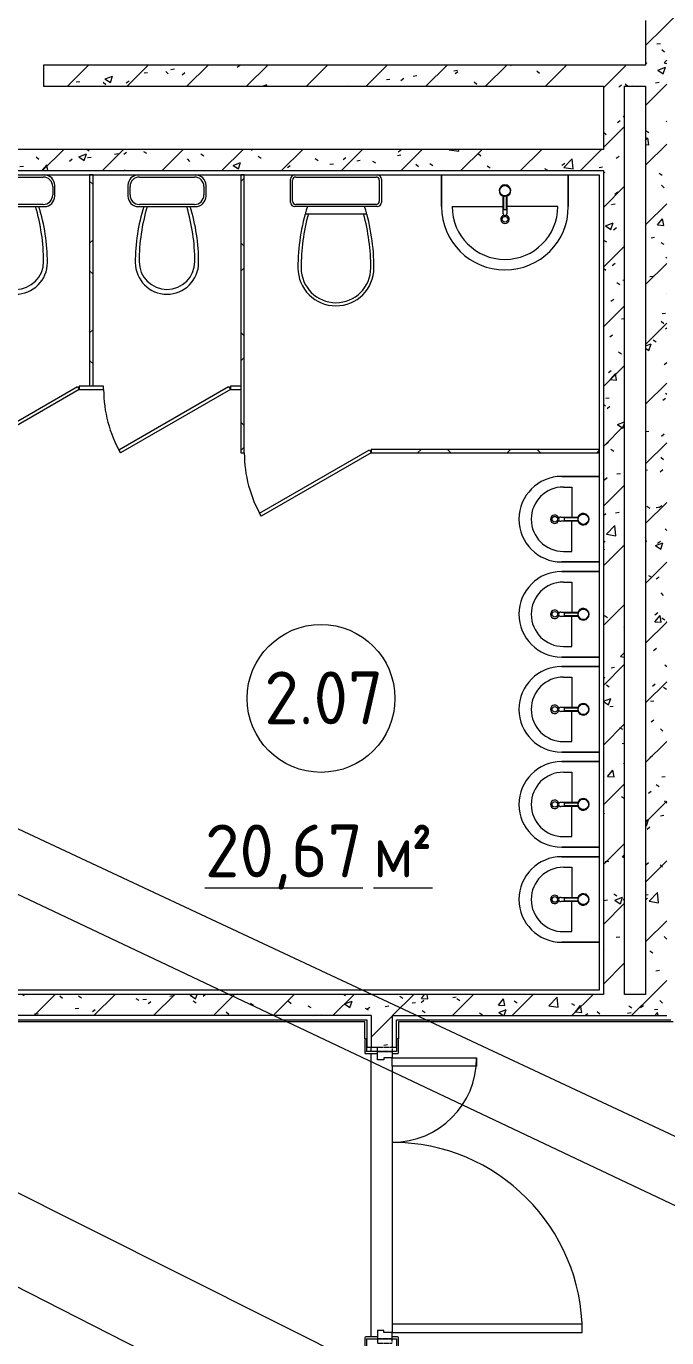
# Model space of a CAD drawing. Header units: millimetres. Extents: x -584918 to 2941280, y 3000189 to 4229862.
# Drawn here: x 179129 to 182161, y 3839241 to 3845449 of the extents above; entities that cross this region are included whole.
import ezdxf

# ---------------------------------------------------------------- set-up
doc = ezdxf.new("R2010")
doc.units = ezdxf.units.MM
doc.linetypes.add('ASVP_Невидимые', pattern=[5, 3, -2])
for name, color, linetype, lineweight in [('Двери', 7, 'Continuous', 0), ('Марки помещений', 7, 'Continuous', 0), ('Обобщенные модели', 7, 'Continuous', 0), ('Перекрытие', 7, 'Continuous', 0), ('Сантехника', 7, 'Continuous', 0), ('Стены внутренние', 7, 'Continuous', 0), ('Стены наружные', 7, 'Continuous', 0), ('Стены несущие', 7, 'Continuous', 0), ('Стены отделка', 7, 'Continuous', 0), ('Стены перегородки', 7, 'Continuous', 0), ('экспертиза ДУ пояснения', 6, 'Continuous', 0), ('экспертиза условные обозначения', 1, 'Continuous', 0)]:
    doc.layers.add(name, color=color, linetype=linetype, lineweight=lineweight)
doc.styles.add('GOST Common_2', font='', dxfattribs={"height": 500})
doc.styles.add('GOST Common_3', font='', dxfattribs={"width": 0.9, "height": 500})
doc.styles.get('GOST Common_2').set_extended_font_data('GOST Common')
doc.styles.get('GOST Common_3').set_extended_font_data('GOST Common')
pattern_1 = [(45, (184030.3, 3824416.36), (-141.4214, 141.4214), [])]
pattern_2 = [(50, (184030.3, 3824416.36), (364.368, -31.8783), [38.1, -419.1]), (355, (184030.3, 3824416.36), (-70.486, 382.1133), [30.48, -335.28]), (100.451, (184060.67, 3824413.7), (293.885, 350.2334), [32.38, -356.18]), (46.184, (184030.3, 3824517.96), (542.1585, -84.086), [57.15, -628.65]), (96.636, (184075.5, 3824510.96), (474.805, 494.855), [48.57, -534.27]), (351.184, (184030.3, 3824517.96), (474.81, 494.85), [45.72, -502.92]), (21, (184081.1, 3824492.56), (303.2285, -204.5305), [38.1, -419.1]), (326, (184081.1, 3824492.56), (123.604, 368.376), [30.48, -335.28]), (71.451, (184106.37, 3824475.52), (426.834, 163.8427), [32.38, -356.18]), (37.5, (184030.3, 3824416.36), (6.17665, 169.11015), [16.764, -314.452, 16.764, -323.596, -336.55]), (37.5, (184030.3, 3824416.36), (6.17665, 169.11015), [-671.576, 16.764, -319.786]), (7.5, (184030.3, 3824416.36), (133.6389, 200.3615), [16.764, -177.292, 16.764, -306.832, -128.27]), (7.5, (184030.3, 3824416.36), (133.6389, 200.3615), [-517.652, 16.764, -111.506]), (327.5, (183917.02, 3824416.36), (271.1818, -11.4584), [16.764, -110.236, 16.764, -379.476, -525.78]), (327.5, (183917.02, 3824416.36), (271.1818, -11.4584), [-523.24, 16.764, -509.016]), (317.5, (183866.22, 3824416.36), (296.2585, 50.8528), [16.764, -148.336, 16.764, -246.38, -373.38]), (317.5, (183866.22, 3824416.36), (296.2585, 50.8528), [-428.244, 16.764, -356.616])]
pattern_3 = [(45, (184030.3, 3824416.36), (-212.132, 212.132), []), (135, (184030.3, 3824416.36), (-212.132, -212.132), [])]

# ---------------------------------------------------------------- blocks, each defined once
blk = doc.blocks.new('ASVP_ДверьДеревянная_2 полотна - Межкомнатная 1300х2000h_полотна_ Г Л _1220 в свету_-7531502-АР Этаж 02')
at = {"layer": 'Двери', "lineweight": 18}
for p, q in [((650, 950), (610, 950)), ((610, 950), (610, 50)), ((650, 50), (650, 950)), ((-650, 450), (-610, 450)), ((-650, 50), (-650, 450)), ((-610, 450), (-610, 50)), ((-680, 50), (-650, 50)), ((-680, -20), (-680, 50)), ((-610, 50), (-650, 50)), ((-650, 50), (-650, 10)), ((-650, 10), (-640, 10)), ((-640, 10), (-640, -20)), ((610, 50), (650, 50)), ((650, 10), (640, 10)), ((640, 10), (640, -20)), ((680, 50), (650, 50)), ((650, 50), (650, 10)), ((680, -20), (680, 50)), ((-640, -20), (-680, -20)), ((640, -20), (680, -20))]:
    blk.add_line(p, q, dxfattribs=at)
at = {"layer": 'Двери', "linetype": 'ASVP_Невидимые', "lineweight": 18}
for p, q in [((-700, 50), (-680, 50)), ((-700, -20), (-700, 50)), ((-680, 50), (-680, -20)), ((700, 50), (680, 50)), ((680, 50), (680, -20)), ((700, -20), (700, 50)), ((-680, -20), (-700, -20)), ((680, -20), (700, -20))]:
    blk.add_line(p, q, dxfattribs=at)
at = {"layer": 'Двери'}
for centre, radius, start, end in [((650, 50), 900, 90, 180), ((-650, 50), 400, 360, 90)]:
    blk.add_arc(centre, radius, start, end, dxfattribs=at)
blk = doc.blocks.new('ASVP_НАЛИЧНИК МДФ_Двери - Наличник дверной МДФ-V57-АР Этаж 02')
at = {"layer": 'Обобщенные модели'}
for p, q in [((-681, 0), (-740, 0)), ((-740, 0), (-740, -5)), ((-681, -1), (-681, 0)), ((-680, 50), (-680, -1)), ((-670, -5), (-670, 50)), ((670, 50), (670, -5)), ((680, -1), (680, 50)), ((740, 0), (681, 0)), ((681, 0), (681, -1)), ((740, -5), (740, 0)), ((-735, -10), (-675, -10)), ((-680, -1), (-681, -1)), ((675, -10), (735, -10)), ((681, -1), (680, -1))]:
    blk.add_line(p, q, dxfattribs=at)
for centre, start, end in [((-735, -5), 180, 270), ((-675, -5), 270, 360), ((675, -5), 180, 270), ((735, -5), 270, 360)]:
    blk.add_arc(centre, 5, start, end, dxfattribs=at)
blk = doc.blocks.new('ASVP_НАЛИЧНИК МДФ_Двери - Наличник дверной МДФ-V58-АР Этаж 02')
at = {"layer": 'Обобщенные модели'}
for p, q in [((-681, 0), (-740, 0)), ((-740, 0), (-740, -5)), ((-681, -1), (-681, 0)), ((-680, 20), (-680, -1)), ((-670, -5), (-670, 20)), ((670, 20), (670, -5)), ((680, -1), (680, 20)), ((740, 0), (681, 0)), ((681, 0), (681, -1)), ((740, -5), (740, 0)), ((-735, -10), (-675, -10)), ((-680, -1), (-681, -1)), ((675, -10), (735, -10)), ((681, -1), (680, -1))]:
    blk.add_line(p, q, dxfattribs=at)
for centre, start, end in [((-735, -5), 180, 270), ((-675, -5), 270, 360), ((675, -5), 180, 270), ((735, -5), 270, 360)]:
    blk.add_arc(centre, 5, start, end, dxfattribs=at)
blk = doc.blocks.new('ASVP_2D_Унитаз_Слив - Унитаз детский-7571098-АР Этаж 02')
at = {"layer": 'Сантехника'}
for p, q in [((-294.1, -60), (-294.1, -110)), ((-239.1, -20), (20.9, -20)), ((75.9, -110), (75.9, -60)), ((-284.1, -105), (-284.1, -65)), ((65.9, -65), (65.9, -105)), ((-244.1, -160), (25.9, -160)), ((20.9, -150), (-239.1, -150))]:
    blk.add_line(p, q, dxfattribs=at)
for centre, radius, start, end in [((-244.1, -60), 50, 90, 180), ((-239.1, -65), 45, 90, 180), ((20.9, -65), 45, 360, 90), ((25.9, -60), 50, 360, 90), ((-244.1, -110), 50, 180, 270), ((-239.1, -105), 45, 180, 270), ((20.9, -105), 45, 270, 360), ((25.9, -110), 50, 270, 360), ((638.7, -425), 897.8, 162.83276, 180), ((661.9, -420.1), 902.8, 163.25645, 180), ((-880.1, -420.1), 902.8, 0, 16.74355), ((-856.9, -425), 897.8, 360, 17.16724), ((-109.1, -425), 150, 180, 269.90037), ((-109.1, -420.1), 131.9, 180, 270), ((-109.1, -425), 150, 269.90037, 360), ((-109.1, -420.1), 131.9, 270, 0)]:
    blk.add_arc(centre, radius, start, end, dxfattribs=at)
blk = doc.blocks.new('ASVP_2D_Унитаз_Слив - Унитаз для взрослых-7571099-АР Этаж 02')
at = {"layer": 'Сантехника'}
for p, q in [((-324.1, -140), (-324.1, -30)), ((-314.1, -135), (-314.1, -35)), ((-299.1, -20), (80.9, -20)), ((95.9, -35), (95.9, -135)), ((105.9, -30), (105.9, -140)), ((85.9, -160), (-304.1, -160)), ((80.9, -150), (-299.1, -150)), ((-254.8, -195), (36.7, -195))]:
    blk.add_line(p, q, dxfattribs=at)
for centre, radius, start, end in [((-304.1, -30), 20, 90, 180), ((-299.1, -35), 15, 90, 180), ((80.9, -35), 15, 360, 90), ((85.9, -30), 20, 0, 90), ((-304.1, -140), 20, 180, 270), ((-299.1, -135), 15, 180, 270), ((676.9, -450), 966, 162.52982, 180), ((-895.1, -450), 966, 360, 17.47018), ((80.9, -135), 15, 270, 0), ((85.9, -140), 20, 270, 0), ((691.9, -450), 966, 164.69381, 180), ((-910.1, -450), 966, 360, 15.30619), ((-109.1, -450), 180, 180, 270), ((-109.1, -450), 165, 180, 270), ((-109.1, -450), 165, 270, 360), ((-109.1, -450), 180, 270, 360)]:
    blk.add_arc(centre, radius, start, end, dxfattribs=at)
blk = doc.blocks.new('ASVP_2D_Раковина - Раковина 405х380 _детская_-7545342-АР Этаж 02')
at = {"layer": 'Сантехника'}
for p, q in [((-311.6, 187.5), (-311.6, 10)), ((-311.6, 10), (-311.6, 187.5)), ((-119.1, 110.6), (-119.1, 191.9)), ((-99.1, 191.9), (-99.1, 110.6)), ((93.4, 10), (93.4, 187.5)), ((93.4, 187.5), (93.4, 10)), ((-261.6, 179.3), (-261.6, 140)), ((-261.6, 140), (-119.1, 140)), ((-115.1, 176), (-115.1, 109.6)), ((-103.1, 176), (-115.1, 176)), ((-103.1, 109.6), (-103.1, 176)), ((43.4, 140), (-99.1, 140)), ((43.4, 179.3), (43.4, 140))]:
    blk.add_line(p, q, dxfattribs=at)
for centre, radius in [((-109.1, 220), 13.3), ((-109.1, 85), 24.5)]:
    blk.add_circle(centre, radius, dxfattribs=at)
for centre, radius, start, end in [((-109.1, 187.5), 202.5, 360, 180), ((-109.1, 187.5), 202.5, 360, 180), ((-109.1, 179.3), 152.5, 0, 180), ((-109.1, 220), 20, 284.14377, 255.85623), ((-109.1, 191.9), 10, 0, 180), ((-109.1, 85), 27.5, 102.60426, 77.39774), ((-109.1, 85), 25.3, 76.29328, 103.7089)]:
    blk.add_arc(centre, radius, start, end, dxfattribs=at)
blk = doc.blocks.new('Д_Эскиз_1П - Дверь_в_трансформируемой_перегородке-7571097-АР Этаж 02')
at = {"layer": 'Двери'}
for p, q in [((-300, 8), (219.6, 308)), ((227.6, 294.1), (-292, -5.9)), ((219.6, 308), (227.6, 294.1)), ((-292, -5.9), (-300, 8))]:
    blk.add_line(p, q, dxfattribs=at)
blk.add_arc((-300, 8), 600, 0, 30, dxfattribs=at)
blk = doc.blocks.new('ASVP_2D_Раковина - Раковина 600х450-7571100-АР Этаж 02')
at = {"layer": 'Сантехника'}
for p, q in [((-409.1, -160), (-409.1, -10)), ((-409.1, -10), (-409.1, -160)), ((190.9, -10), (190.9, -160)), ((190.9, -160), (190.9, -10)), ((-119.1, -110.6), (-119.1, -191.9)), ((-115.1, -176), (-115.1, -109.6)), ((-103.1, -109.6), (-103.1, -176)), ((-99.1, -191.9), (-99.1, -110.6)), ((-359.1, -160), (-119.1, -160)), ((-103.1, -176), (-115.1, -176)), ((140.9, -160), (-99.1, -160))]:
    blk.add_line(p, q, dxfattribs=at)
for centre, radius in [((-109.1, -85), 24.5), ((-109.1, -220), 13.3)]:
    blk.add_circle(centre, radius, dxfattribs=at)
for centre, radius, start, end in [((-109.1, -85), 27.5, 282.60226, 257.39574), ((-109.1, -85), 25.3, 256.2911, 283.70672), ((-109.1, -160), 300, 180, 0), ((-109.1, -160), 300, 180, 0), ((-109.1, -160), 250, 180, 360), ((-109.1, -220), 20, 104.14377, 75.85623), ((-109.1, -191.9), 10, 180, 360)]:
    blk.add_arc(centre, radius, start, end, dxfattribs=at)
blk = doc.blocks.new('ASVP_Марка_Помещение_ДваЗначения - Номер Площадь-685795-АР Этаж 02')
at = {"layer": 'Марки помещений'}
blk.add_circle((0, 0), 3.5, dxfattribs=at)

msp = doc.modelspace()

# ---------------------------------------------------------------- hatches: boundary and pattern name
at = {"layer": 'Стены внутренние'}
h = msp.add_hatch(dxfattribs=at)
h.set_pattern_fill('FP_1', color=256, style=0, pattern_type=2)
h.set_pattern_definition(pattern_1)
h.paths.add_polyline_path([(183747.602, 3844797.767), (183784.979, 3844890.519), (177703.668, 3847341.196), (177666.291, 3847248.444), (183517.44, 3844890.519)])
h = msp.add_hatch(dxfattribs=at)
h.set_pattern_fill('FP_2', color=256, style=0, pattern_type=2)
h.set_pattern_definition(pattern_2)
h.paths.add_polyline_path([(183747.602, 3844797.767), (183784.979, 3844890.519), (177703.668, 3847341.196), (177666.291, 3847248.444), (183517.44, 3844890.519)])
h = msp.add_hatch(dxfattribs=at)
h.set_pattern_fill('FP_1', color=256, style=0, pattern_type=2)
h.set_pattern_definition(pattern_1)
h.paths.add_polyline_path([(182061.203, 3840865.697), (182161.203, 3840865.697), (182161.203, 3845437.062), (182061.203, 3845477.36), (182061.203, 3840978.348)])
h = msp.add_hatch(dxfattribs=at)
h.set_pattern_fill('FP_2', color=256, style=0, pattern_type=2)
h.set_pattern_definition(pattern_2)
h.paths.add_polyline_path([(182061.203, 3840865.697), (182161.203, 3840865.697), (182161.203, 3845437.062), (182061.203, 3845477.36), (182061.203, 3840978.348)])
h = msp.add_hatch(dxfattribs=at)
h.set_pattern_fill('FP_1', color=256, style=0, pattern_type=2)
h.set_pattern_definition(pattern_1)
h.paths.add_polyline_path([(182061.203, 3845165.697), (182061.203, 3845265.697), (179211.203, 3845265.697), (179211.203, 3845165.697), (181961.203, 3845165.697)])
h = msp.add_hatch(dxfattribs=at)
h.set_pattern_fill('FP_2', color=256, style=0, pattern_type=2)
h.set_pattern_definition(pattern_2)
h.paths.add_polyline_path([(182061.203, 3845165.697), (182061.203, 3845265.697), (179211.203, 3845265.697), (179211.203, 3845165.697), (181961.203, 3845165.697)])
h = msp.add_hatch(dxfattribs=at)
h.set_pattern_fill('FP_1', color=256, style=0, pattern_type=2)
h.set_pattern_definition(pattern_1)
h.paths.add_polyline_path([(181961.203, 3840865.697), (181961.203, 3845165.697), (181861.203, 3845165.697), (181861.203, 3840865.697)])
h = msp.add_hatch(dxfattribs=at)
h.set_pattern_fill('FP_2', color=256, style=0, pattern_type=2)
h.set_pattern_definition(pattern_2)
h.paths.add_polyline_path([(181961.203, 3840865.697), (181961.203, 3845165.697), (181861.203, 3845165.697), (181861.203, 3840865.697)])
h = msp.add_hatch(dxfattribs=at)
h.set_pattern_fill('FP_1', color=256, style=0, pattern_type=2)
h.set_pattern_definition(pattern_1)
h.paths.add_polyline_path([(176561.203, 3844765.697), (181861.203, 3844765.697), (181861.203, 3844865.697), (176561.203, 3844865.697)])
h = msp.add_hatch(dxfattribs=at)
h.set_pattern_fill('FP_2', color=256, style=0, pattern_type=2)
h.set_pattern_definition(pattern_2)
h.paths.add_polyline_path([(176561.203, 3844765.697), (181861.203, 3844765.697), (181861.203, 3844865.697), (176561.203, 3844865.697)])
h = msp.add_hatch(dxfattribs=at)
h.set_pattern_fill('FP_1', color=256, style=0, pattern_type=2)
h.set_pattern_definition(pattern_1)
h.paths.add_polyline_path([(181961.203, 3840765.697), (182161.203, 3840765.697), (182161.203, 3840865.697), (179011.203, 3840865.697), (179011.203, 3840765.697), (181861.203, 3840765.697)])
h.paths.add_polyline_path([(177087.006, 3840765.697), (177911.203, 3840765.697), (177911.203, 3840865.697), (176261.203, 3840865.697), (176261.203, 3840765.697), (176561.203, 3840765.697)])
h = msp.add_hatch(dxfattribs=at)
h.set_pattern_fill('FP_2', color=256, style=0, pattern_type=2)
h.set_pattern_definition(pattern_2)
h.paths.add_polyline_path([(181961.203, 3840765.697), (182161.203, 3840765.697), (182161.203, 3840865.697), (179011.203, 3840865.697), (179011.203, 3840765.697), (181861.203, 3840765.697)])
h.paths.add_polyline_path([(177087.006, 3840765.697), (177911.203, 3840765.697), (177911.203, 3840865.697), (176261.203, 3840865.697), (176261.203, 3840765.697), (176561.203, 3840765.697)])
h = msp.add_hatch(dxfattribs=at)
h.set_pattern_fill('FP_1', color=256, style=0, pattern_type=2)
h.set_pattern_definition(pattern_1)
h.paths.add_polyline_path([(180761.203, 3839165.697), (180861.203, 3839165.697), (180861.203, 3839215.697), (180761.203, 3839215.697), (180761.203, 3839171.357)])
h.paths.add_polyline_path([(180791.203, 3840615.697), (180861.203, 3840615.697), (180861.203, 3840765.697), (180761.203, 3840764.541), (180761.203, 3840615.697)])
h = msp.add_hatch(dxfattribs=at)
h.set_pattern_fill('FP_2', color=256, style=0, pattern_type=2)
h.set_pattern_definition(pattern_2)
h.paths.add_polyline_path([(180761.203, 3839165.697), (180861.203, 3839165.697), (180861.203, 3839215.697), (180761.203, 3839215.697), (180761.203, 3839171.357)])
h.paths.add_polyline_path([(180791.203, 3840615.697), (180861.203, 3840615.697), (180861.203, 3840765.697), (180761.203, 3840764.541), (180761.203, 3840615.697)])
at = {"layer": 'Стены наружные'}
h = msp.add_hatch(dxfattribs=at)
h.set_pattern_fill('FP_14', color=256, style=0, pattern_type=2)
h.set_pattern_definition(pattern_3)
h.paths.add_polyline_path([(179429.203, 3843745.697), (179445.203, 3843745.697), (179445.203, 3844745.697), (179429.203, 3844745.697), (179429.203, 3843869.534)])
h = msp.add_hatch(dxfattribs=at)
h.set_pattern_fill('FP_14', color=256, style=0, pattern_type=2)
h.set_pattern_definition(pattern_3)
h.paths.add_polyline_path([(180145.203, 3843429.697), (180161.203, 3843429.697), (180161.203, 3844745.697), (180145.203, 3844745.697), (180145.203, 3843869.534)])
h = msp.add_hatch(dxfattribs=at)
h.set_pattern_fill('FP_14', color=256, style=0, pattern_type=2)
h.set_pattern_definition(pattern_3)
h.paths.add_polyline_path([(177997.203, 3843729.697), (178063.203, 3843729.697), (178063.203, 3843745.697), (177947.203, 3843745.697), (177947.203, 3843729.697)])
h.paths.add_polyline_path([(176581.203, 3843729.697), (176631.203, 3843729.697), (176631.203, 3843745.697), (176581.203, 3843745.697)])
h.paths.add_polyline_path([(177231.203, 3843729.697), (177347.203, 3843729.697), (177347.203, 3843745.697), (177231.203, 3843745.697)])
h.paths.add_polyline_path([(178663.203, 3843729.697), (178779.203, 3843729.697), (178779.203, 3843745.697), (178663.203, 3843745.697)])
h.paths.add_polyline_path([(180095.203, 3843729.697), (180145.203, 3843729.697), (180145.203, 3843745.697), (180095.203, 3843745.697)])
h.paths.add_polyline_path([(179445.203, 3843729.697), (179495.203, 3843729.697), (179495.203, 3843745.697), (179379.203, 3843745.697), (179379.203, 3843729.697), (179429.203, 3843729.697)])
h = msp.add_hatch(dxfattribs=at)
h.set_pattern_fill('FP_14', color=256, style=0, pattern_type=2)
h.set_pattern_definition(pattern_3)
h.paths.add_polyline_path([(180950.507, 3843429.697), (181841.203, 3843429.697), (181841.203, 3843445.697), (180761.203, 3843445.697), (180761.203, 3843429.697)])
at = {"layer": 'экспертиза условные обозначения', "lineweight": -3}
h = msp.add_hatch(dxfattribs=at)
h.set_pattern_fill('GRASS', color=3, scale=24)
h.set_pattern_definition([(90, (183626.44, 3579035.56), (-431.0523, 431.0523), [114.3, -747.8046]), (45, (183626.44, 3579035.56), (-431.0523, 431.0523), [114.3, -495.3]), (135, (183626.44, 3579035.56), (-431.0523, -431.0523), [114.3, -495.3])])
edge = h.paths.add_edge_path()
edge.add_line((165449.618, 3852387.21), (166159.793, 3854149.496))
edge.add_line((166159.793, 3854149.496), (183114.838, 3847316.866))
edge.add_line((183114.838, 3847316.866), (182404.664, 3845554.58))
edge.add_line((182404.664, 3845554.58), (177800.899, 3847415.219))
edge.add_arc((177378.984, 3846379.908), 1117.981, 67.8278443, 178.9159405)
edge.add_line((176261.203, 3846401.059), (176261.203, 3844565.697))
edge.add_line((176261.203, 3844565.697), (173308.434, 3844565.697))
edge.add_line((173308.434, 3844565.697), (173311.203, 3849219.109))
edge.add_line((173311.203, 3849219.109), (169300.899, 3850840.592))
edge.add_line((169300.899, 3850840.592), (166608.434, 3851925.615))

# ---------------------------------------------------------------- linework, layer by layer
at = {"layer": 'Перекрытие'}
for p, q in [((180761.203, 3840595.697), (180761.203, 3840615.697)), ((180761.203, 3839245.697), (180761.203, 3840585.697)), ((180861.203, 3840525.697), (180861.203, 3839305.697))]:
    msp.add_line(p, q, dxfattribs=at)
at = {"layer": 'Стены внутренние'}
for p, q in [((180731.203, 3840735.697), (179051.203, 3840735.697)), ((180731.203, 3840655.697), (180731.203, 3840735.697)), ((182191.203, 3840735.697), (180891.203, 3840735.697)), ((180891.203, 3840735.697), (180891.203, 3840655.697)), ((180731.203, 3840655.697), (180736.203, 3840655.697)), ((180891.203, 3840655.697), (180886.203, 3840655.697))]:
    msp.add_line(p, q, dxfattribs=at)
at = {"layer": 'Стены несущие'}
for p, q in [((182061.203, 3845477.36), (182061.203, 3845265.697)), ((182061.203, 3845265.697), (179211.203, 3845265.697)), ((179211.203, 3845265.697), (179211.203, 3845165.697)), ((179211.203, 3845165.697), (181861.203, 3845165.697)), ((181861.203, 3845165.697), (181861.203, 3844865.697)), ((181961.203, 3845165.697), (182061.203, 3845165.697)), ((181961.203, 3840865.697), (181961.203, 3845165.697)), ((182061.203, 3845165.697), (182061.203, 3840865.697)), ((181861.203, 3844865.697), (176561.203, 3844865.697)), ((176561.203, 3844765.697), (181861.203, 3844765.697)), ((181861.203, 3844765.697), (181861.203, 3840865.697)), ((181861.203, 3840865.697), (179011.203, 3840865.697)), ((182061.203, 3840865.697), (181961.203, 3840865.697)), ((180761.203, 3840765.697), (179011.203, 3840765.697)), ((180761.203, 3840765.697), (180761.203, 3840615.697)), ((180861.203, 3840765.697), (182161.203, 3840765.697)), ((180861.203, 3840765.697), (180861.203, 3840615.697)), ((180761.203, 3840615.697), (180791.203, 3840615.697))]:
    msp.add_line(p, q, dxfattribs=at)
at = {"layer": 'Стены отделка'}
for p, q in [((176581.203, 3844745.697), (181841.203, 3844745.697)), ((181841.203, 3844745.697), (181841.203, 3840885.697)), ((181841.203, 3840885.697), (179011.203, 3840885.697)), ((179011.203, 3840745.697), (180741.203, 3840745.697)), ((180741.203, 3840745.697), (180741.203, 3840615.697)), ((180881.203, 3840745.697), (182181.203, 3840745.697)), ((180881.203, 3840615.697), (180881.203, 3840745.697)), ((180741.203, 3840615.697), (180761.203, 3840615.697)), ((180861.203, 3840615.697), (180881.203, 3840615.697))]:
    msp.add_line(p, q, dxfattribs=at)
at = {"layer": 'Стены перегородки'}
for p, q in [((179429.203, 3844745.697), (179429.203, 3843745.697)), ((179445.203, 3844745.697), (179429.203, 3844745.697)), ((179445.203, 3843745.697), (179445.203, 3844745.697)), ((180145.203, 3844745.697), (180145.203, 3843429.697)), ((180161.203, 3844745.697), (180145.203, 3844745.697)), ((180161.203, 3843429.697), (180161.203, 3844745.697)), ((179495.203, 3843745.697), (179379.203, 3843745.697)), ((179379.203, 3843745.697), (179379.203, 3843729.697)), ((179379.203, 3843729.697), (179495.203, 3843729.697)), ((179495.203, 3843729.697), (179495.203, 3843745.697)), ((180145.203, 3843745.697), (180095.203, 3843745.697)), ((180095.203, 3843745.697), (180095.203, 3843729.697)), ((180095.203, 3843729.697), (180145.203, 3843729.697)), ((180145.203, 3843429.697), (180161.203, 3843429.697)), ((181841.203, 3843445.697), (180761.203, 3843445.697)), ((180761.203, 3843445.697), (180761.203, 3843429.697)), ((180761.203, 3843429.697), (181841.203, 3843429.697)), ((181841.203, 3843429.697), (181841.203, 3843445.697))]:
    msp.add_line(p, q, dxfattribs=at)
at = {"layer": 'экспертиза ДУ пояснения'}
for points in [[(196251.948, 3830728.236), (127632.222, 3865719.663)], [(127632.222, 3865719.663), (197324.351, 3830787.504)], [(209860.825, 3826760.098), (127632.222, 3865719.663)], [(127632.222, 3865719.663), (210809.562, 3826812.887)]]:
    msp.add_lwpolyline(points, dxfattribs=at)

# ---------------------------------------------------------------- block references
at = {"layer": 'Двери'}
for name, p, rotation in [('Д_Эскиз_1П - Дверь_в_трансформируемой_перегородке-7571097-АР Этаж 02', (179079.203, 3843737.697), 180), ('Д_Эскиз_1П - Дверь_в_трансформируемой_перегородке-7571097-АР Этаж 02', (179795.203, 3843737.697), 180), ('Д_Эскиз_1П - Дверь_в_трансформируемой_перегородке-7571097-АР Этаж 02', (180461.203, 3843437.697), 180), ('ASVP_ДверьДеревянная_2 полотна - Межкомнатная 1300х2000h_полотна_ Г Л _1220 в свету_-7531502-АР Этаж 02', (180811.203, 3839915.697), 269.9999999999999)]:
    msp.add_blockref(name, p, dxfattribs=dict(at, rotation=rotation))
at = {"layer": 'Марки помещений', "xscale": 99.99999999999993, "yscale": 99.99999999999993, "zscale": 99.99999999999993}
msp.add_blockref('ASVP_Марка_Помещение_ДваЗначения - Номер Площадь-685795-АР Этаж 02', (180524.569, 3842267.364), dxfattribs=at)
at = {"layer": 'Обобщенные модели'}
for name, p, rotation in [('ASVP_НАЛИЧНИК МДФ_Двери - Наличник дверной МДФ-V57-АР Этаж 02', (180741.203, 3839915.697), 269.9999999999999), ('ASVP_НАЛИЧНИК МДФ_Двери - Наличник дверной МДФ-V58-АР Этаж 02', (180881.203, 3839915.697), 89.99999999999972)]:
    msp.add_blockref(name, p, dxfattribs=dict(at, rotation=rotation))
at = {"layer": 'Сантехника'}
for name, p in [('ASVP_2D_Унитаз_Слив - Унитаз детский-7571098-АР Этаж 02', (179188.278, 3844755.697)), ('ASVP_2D_Унитаз_Слив - Унитаз детский-7571098-АР Этаж 02', (179904.278, 3844755.697)), ('ASVP_2D_Унитаз_Слив - Унитаз для взрослых-7571099-АР Этаж 02', (180704.278, 3844755.697)), ('ASVP_2D_Раковина - Раковина 600х450-7571100-АР Этаж 02', (181504.278, 3844755.697))]:
    msp.add_blockref(name, p, dxfattribs=at)
at = {"layer": 'Сантехника', "rotation": 90.0000000000411}
for p in [(181851.203, 3843224.772), (181851.203, 3842774.772), (181851.203, 3842324.772), (181851.203, 3841874.772), (181851.203, 3841424.772)]:
    msp.add_blockref('ASVP_2D_Раковина - Раковина 405х380 _детская_-7545342-АР Этаж 02', p, dxfattribs=at)

# ---------------------------------------------------------------- texts
at = {"layer": 'Марки помещений', "char_height": 250, "attachment_point": 1}
for s, insert, width, style in [('2.07', (180255.912, 3842395.089), 663.79725, 'GOST Common_2'), ('\\L20,67 ', (179975.126, 3841670.558), 966.83512, 'GOST Common_2'), ('\\L\\fGOST Common|b0|i0|c238|p34|;\\W.9;\\L²', (180951.438, 3841670.558), 165.94931, 'GOST Common_3'), ('\\L\\fGOST Common|b0|i0|c204|p34|;\\W.9;\\Lм', (180772.844, 3841670.558), 216.45562, 'GOST Common_2')]:
    msp.add_mtext(s, dxfattribs=dict(at, insert=insert, width=width, style=style))

doc.saveas('drawing.dxf')
